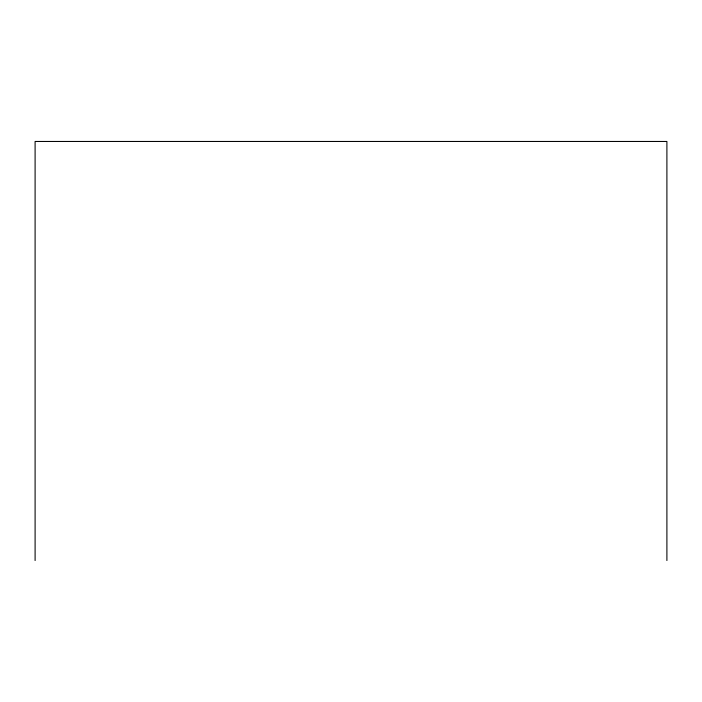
<?xml version="1.0" encoding="UTF-8"?>
<svg xmlns="http://www.w3.org/2000/svg" width="702" height="702" viewBox="0 0 702 702"><rect width="100%" height="100%" fill="white"/><g stroke="black" fill="none" stroke-linecap="round" stroke-linejoin="round"><path stroke-width="1.05" d="M666.9 560.538L666.9 141.462L35.1 141.462L35.1 560.538"/></g></svg>
